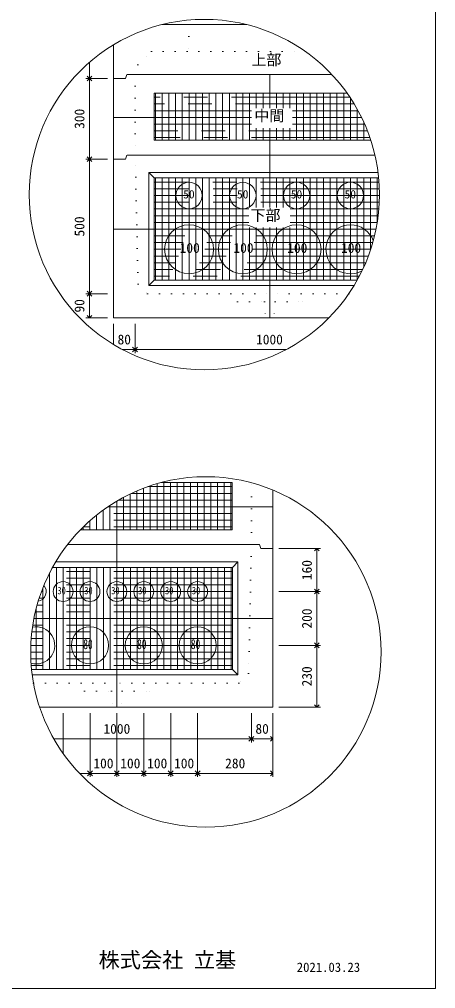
# Model space of a CAD drawing. Units: millimetres, scale not verified. Extents: x -4890 to 18490, y -2272 to 2272.
# Drawn here: x -2944 to -1830, y -2003 to 590 of the extents above; entities that cross this region are included whole.
import ezdxf
from ezdxf.enums import TextEntityAlignment as Align

# ---------------------------------------------------------------- set-up
doc = ezdxf.new("R2010")
doc.units = ezdxf.units.MM
doc.header["$LTSCALE"] = 10
doc.linetypes.add('USER2', pattern=[50.8, 31.75, -6.35, 6.35, -6.35])
doc.linetypes.add('USER5', pattern=[3.185, 0.01, -3.175])
for name, color, linetype, lineweight in [('0-0_0', 1, 'Continuous', 18), ('0-1_Defpoints', 7, 'USER2', 5), ('0-2_waku', 7, 'Continuous', 18), ('0-3_gaikei', 7, 'Continuous', 18), ('0-4_kakure', 7, 'USER5', 18), ('0-5_sunpou', 7, 'Continuous', 5), ('0-7_center', 7, 'Continuous', 18), ('0-8_hole', 6, 'Continuous', 18), ('0-D_dims', 7, 'Continuous', 18), ('0-E_文字１', 150, 'USER2', 18), ('0-F_コア部分\u3000寸法補助線3', 150, 'USER2', 18)]:
    doc.layers.add(name, color=color, linetype=linetype, lineweight=lineweight)
doc.styles.add('ＭＳ ゴシック', font='')
doc.styles.get('ＭＳ ゴシック').set_extended_font_data('MS Gothic')

# ---------------------------------------------------------------- blocks, each defined once
blk = doc.blocks.new('_Open90_36')
at = {"layer": '0-5_sunpou'}
blk.add_line((0, 0), (-1, 0), dxfattribs=at)
blk.add_lwpolyline([(-0.5, 0.5), (0, 0), (-0.5, -0.5)], dxfattribs=at)

msp = doc.modelspace()

# ---------------------------------------------------------------- linework, layer by layer
at = {"layer": '0-0_0'}
for p, q in [((-2274.09, 352.72), (-2274.09, 442.89)), ((-2323.09, 327.69), (-2692.3, 327.69)), ((-2028.25, 327.69), (-2212.92, 327.69)), ((-2274.09, 226.89), (-2274.09, 298.82)), ((-2274.09, 86.92), (-2274.09, 226.89)), ((-2691.69, 28.89), (-1989.49, 28.89)), ((-2274.09, -208.71), (-2274.09, 33.02)), ((-2683.81, -814.9), (-2683.81, -699.05)), ((-2266.83, -714.1), (-2707.58, -714.1)), ((-2683.2, -1250.5), (-2683.2, -814.9)), ((-2905.22, -1012.9), (-2265.6, -1012.9))]:
    msp.add_line(p, q, dxfattribs=at)
at = {"layer": '0-1_Defpoints'}
for p, q in [((-2562.09, 266.49), (-2562.09, 392.49)), ((-2490.09, 266.49), (-2490.09, 392.49)), ((-2418.09, 266.49), (-2418.09, 392.49)), ((-2346.09, 266.49), (-2346.09, 392.49)), ((-2202.09, 266.49), (-2202.09, 392.49)), ((-2130.09, 266.49), (-2130.09, 392.49)), ((-2059.36, 381.69), (-2583.69, 381.69)), ((-2058.09, 266.49), (-2058.09, 379.78)), ((-2005.82, 273.69), (-2583.69, 273.69)), ((-2562.09, -107.91), (-2562.09, 165.69)), ((-2490.09, -107.91), (-2490.09, 165.69)), ((-2418.09, -107.91), (-2418.09, 165.69)), ((-2346.09, -107.91), (-2346.09, 165.69)), ((-2202.09, -107.91), (-2202.09, 165.69)), ((-2130.09, -107.91), (-2130.09, 165.69)), ((-2058.09, -107.91), (-2058.09, 165.69)), ((-1986.09, 47.86), (-1986.09, 165.69)), ((-1980.76, 100.89), (-2583.69, 100.89)), ((-2010.04, -43.11), (-2583.69, -43.11)), ((-2611.81, -775.3), (-2611.81, -664.35)), ((-2374.21, -660.1), (-2600.18, -660.1)), ((-2539.81, -775.3), (-2539.81, -649.3)), ((-2467.81, -775.3), (-2467.81, -649.3)), ((-2395.81, -775.3), (-2395.81, -649.3)), ((-2755.81, -775.3), (-2755.81, -751.49)), ((-2374.21, -768.1), (-2773.61, -768.1)), ((-2827.2, -1149.7), (-2827.2, -876.1)), ((-2755.2, -1149.7), (-2755.2, -876.1)), ((-2611.2, -1149.7), (-2611.2, -876.1)), ((-2539.2, -1149.7), (-2539.2, -876.1)), ((-2467.2, -1149.7), (-2467.2, -876.1)), ((-2395.2, -1149.7), (-2395.2, -876.1)), ((-2373.6, -940.9), (-2885.12, -940.9)), ((-2899.2, -1149.7), (-2899.2, -986.18)), ((-2373.6, -1084.9), (-2913.54, -1084.9))]:
    msp.add_line(p, q, dxfattribs=at)
at = {"layer": '0-2_waku'}
for p in [(-1830, 2271.74), (-4890, -2003.26), (-4890, -2003.26), (-4890, -2003.26), (-4890, -2003.26)]:
    msp.add_line(p, (-1830, -2003.26), dxfattribs=at)
at = {"layer": '0-2_waku', "color": 6, "linetype": 'USER2'}
for p, q in [((-2583.69, 392.49), (-2274.09, 392.49)), ((-2583.69, 392.49), (-2583.69, 266.49)), ((-2066.8, 392.49), (-2274.09, 392.49)), ((-2583.69, 266.49), (-2274.09, 266.49)), ((-2003.41, 266.49), (-2274.09, 266.49)), ((-2374.21, -649.3), (-2565.04, -649.3)), ((-2374.21, -649.3), (-2374.21, -775.3)), ((-2780.78, -775.3), (-2683.81, -775.3)), ((-2374.21, -775.3), (-2683.81, -775.3))]:
    msp.add_line(p, q, dxfattribs=at)
at = {"layer": '0-3_gaikei'}
for p, q in [((-2562.75, 576.09), (-2508.7, 576.09)), ((-2562.75, 576.09), (-2508.7, 576.09)), ((-2562.75, 576.09), (-2508.7, 576.09)), ((-2335.65, 576.09), (-2562.75, 576.09)), ((-2562.7, 576.09), (-2335.65, 576.09)), ((-2562.7, 576.09), (-2335.65, 576.09)), ((-2692.3, 432.09), (-2692.3, 522.11)), ((-2656.3, 442.89), (-2659.9, 432.09)), ((-2274.09, 442.89), (-2655.69, 442.89)), ((-2108.11, 442.89), (-2274.7, 442.89)), ((-2692.3, 432.09), (-2692.3, -208.71)), ((-2659.9, 432.09), (-2692.3, 432.09)), ((-2659.9, 432.09), (-2692.3, 432.09)), ((-2659.9, 216.09), (-2692.3, 216.09)), ((-2659.9, 216.09), (-2692.3, 216.09)), ((-2656.3, 226.89), (-2659.9, 216.09)), ((-2274.09, 226.89), (-2655.69, 226.89)), ((-1992.4, 226.89), (-2274.7, 226.89)), ((-2692.3, -208.71), (-2115.99, -208.71)), ((-2692.3, -208.71), (-2115.99, -208.71)), ((-2692.3, -208.71), (-2115.99, -208.71)), ((-2265.6, -1027.3), (-2265.6, -669.34)), ((-2301.6, -814.9), (-2298, -825.7)), ((-2265.6, -825.7), (-2298, -825.7))]:
    msp.add_line(p, q, dxfattribs=at)
for points in [[(-2889.91, -1250.5), (-2265.6, -1250.5), (-2265.6, -825.7)], [(-2880.77, -1250.5), (-2265.6, -1250.5), (-2265.6, -825.7)], [(-2301.6, -814.9), (-2683.2, -814.9), (-2815.27, -814.9)]]:
    msp.add_lwpolyline(points, dxfattribs=at)
at = {"layer": '0-4_kakure'}
for p, q in [((-2490.7, 576.09), (-2490.7, 588.21)), ((-2490.7, 576.09), (-2490.7, 504.09)), ((-2626.89, 468.09), (-2590.89, 504.09)), ((-2590.89, 504.09), (-2178.61, 504.09)), ((-2626.89, 468.09), (-2634.09, 442.89)), ((-2634.09, 442.89), (-2634.09, 226.89)), ((-2626.66, -118.71), (-2634.09, 226.89)), ((-2626.66, -118.71), (-2600.91, -143.91)), ((-2600.91, -143.91), (-2274.09, -143.91)), ((-2360.49, -165.51), (-2382.09, -143.91)), ((-2062.44, -143.91), (-2274.09, -143.91)), ((-2187.69, -165.51), (-2166.09, -143.91)), ((-2360.49, -165.51), (-2288.49, -165.51)), ((-2288.49, -165.51), (-2285.61, -208.71)), ((-2259.69, -165.51), (-2262.57, -208.71)), ((-2259.69, -165.51), (-2187.69, -165.51)), ((-2323.2, -814.9), (-2323.2, -649.76)), ((-2323.2, -814.9), (-2330.63, -1160.5)), ((-2330.63, -1160.5), (-2356.38, -1185.7)), ((-2906.44, -1185.7), (-2683.2, -1185.7)), ((-2769.6, -1207.3), (-2791.2, -1185.7)), ((-2356.38, -1185.7), (-2683.2, -1185.7)), ((-2596.8, -1207.3), (-2575.2, -1185.7)), ((-2769.6, -1207.3), (-2697.6, -1207.3)), ((-2697.6, -1207.3), (-2694.72, -1250.5)), ((-2668.8, -1207.3), (-2671.68, -1250.5)), ((-2668.8, -1207.3), (-2596.8, -1207.3))]:
    msp.add_line(p, q, dxfattribs=at)
at = {"layer": '0-5_sunpou', "color": 150, "lineweight": 18}
for p, q in [((-2756.61, 475.21), (-2756.61, 445.05)), ((-2708.14, 432.09), (-2765.97, 432.09)), ((-2723.98, 432.09), (-2765.97, 432.09)), ((-2756.61, 419.13), (-2756.61, 229.05)), ((-2708.14, 216.09), (-2765.97, 216.09)), ((-2708.14, 216.09), (-2765.97, 216.09)), ((-2756.61, 203.13), (-2756.61, -130.95)), ((-2708.14, -143.91), (-2765.97, -143.91)), ((-2723.98, -143.91), (-2765.97, -143.91)), ((-2756.61, -156.87), (-2756.61, -195.75)), ((-2708.14, -208.71), (-2765.97, -208.71)), ((-2692.3, -224.55), (-2692.3, -279.76)), ((-2634.7, -224.55), (-2634.7, -302.61)), ((-2634.7, -224.55), (-2634.7, -302.61)), ((-2668.52, -293.25), (-2647.66, -293.25)), ((-2621.74, -293.25), (-2229.88, -293.25)), ((-2249.76, -825.7), (-2138.45, -825.7)), ((-2147.81, -838.66), (-2147.81, -927.94)), ((-2249.76, -940.9), (-2138.45, -940.9)), ((-2249.76, -940.9), (-2138.45, -940.9)), ((-2147.81, -953.86), (-2147.81, -1071.94)), ((-2249.76, -1084.9), (-2138.45, -1084.9)), ((-2249.76, -1084.9), (-2138.45, -1084.9)), ((-2147.81, -1097.86), (-2147.81, -1237.54)), ((-2827.2, -1266.34), (-2827.2, -1374.14)), ((-2755.2, -1266.34), (-2755.2, -1436.79)), ((-2755.2, -1266.34), (-2755.2, -1436.79)), ((-2683.2, -1266.34), (-2683.2, -1436.79)), ((-2683.2, -1266.34), (-2683.2, -1436.79)), ((-2611.2, -1266.34), (-2611.2, -1436.79)), ((-2611.2, -1266.34), (-2611.2, -1436.79)), ((-2539.2, -1266.34), (-2539.2, -1436.79)), ((-2539.2, -1266.34), (-2539.2, -1436.79)), ((-2467.2, -1266.34), (-2467.2, -1436.79)), ((-2467.2, -1266.34), (-2467.2, -1436.79)), ((-2323.2, -1266.34), (-2323.2, -1344.4)), ((-2323.2, -1266.34), (-2323.2, -1344.4)), ((-2265.6, -1266.34), (-2265.6, -1344.4)), ((-2265.6, -1266.34), (-2265.6, -1436.79)), ((-2249.76, -1250.5), (-2138.45, -1250.5)), ((-2852.17, -1335.04), (-2336.16, -1335.04)), ((-2310.24, -1335.04), (-2278.56, -1335.04)), ((-2783.06, -1427.43), (-2768.16, -1427.43)), ((-2742.24, -1427.43), (-2696.16, -1427.43)), ((-2670.24, -1427.43), (-2624.16, -1427.43)), ((-2598.24, -1427.43), (-2552.16, -1427.43)), ((-2526.24, -1427.43), (-2480.16, -1427.43)), ((-2454.24, -1427.43), (-2278.56, -1427.43))]:
    msp.add_line(p, q, dxfattribs=at)
for centre in [(-2449.2, 121.17), (-2444.99, -1102.54)]:
    msp.add_circle(centre, 468.88, dxfattribs=at)
at = {"layer": '0-7_center'}
for centre, radius in [((-2490.09, 118.89), 35.28), ((-2346.09, 118.89), 35.28), ((-2202.09, 118.89), 35.28), ((-2058.09, 118.89), 35.28), ((-2490.09, -25.11), 65.52), ((-2346.09, -25.11), 65.52), ((-2202.09, -25.11), 65.52), ((-2827.2, -940.9), 26.64), ((-2755.2, -940.9), 26.64), ((-2683.2, -940.9), 26.64), ((-2611.2, -940.9), 26.64), ((-2539.2, -940.9), 26.64), ((-2467.2, -940.9), 26.64), ((-2755.2, -1084.9), 49.68), ((-2611.2, -1084.9), 49.68), ((-2467.2, -1084.9), 49.68)]:
    msp.add_circle(centre, radius, dxfattribs=at)
for centre, radius, start, end in [((-2058.09, -25.11), 65.52, 20.66629, 298.32089), ((-2899.2, -940.9), 26.64, 281.59033, 39.2294), ((-2899.2, -1084.9), 49.68, 253.99064, 101.55918)]:
    msp.add_arc(centre, radius, start, end, dxfattribs=at)
at = {"layer": '0-8_hole'}
for p, q in [((-2598.09, 180.09), (-2583.69, 165.69)), ((-2598.09, -122.31), (-2598.09, 180.09)), ((-2583.69, 165.69), (-2274.09, 165.69)), ((-2583.69, -107.91), (-2583.69, 165.69)), ((-2274.09, 165.69), (-1982.44, 165.69)), ((-2598.09, -122.31), (-2583.69, -107.91)), ((-2598.09, -122.31), (-2048.5, -122.31)), ((-2583.69, -107.91), (-2040.09, -107.91)), ((-2373.6, -1149.7), (-2373.6, -876.1)), ((-2359.2, -1164.1), (-2359.2, -861.7)), ((-2911.49, -1149.7), (-2373.6, -1149.7)), ((-2909.81, -1164.1), (-2359.2, -1164.1)), ((-2359.2, -1164.1), (-2373.6, -1149.7))]:
    msp.add_line(p, q, dxfattribs=at)
for points in [[(-2598.09, 180.09), (-2274.09, 180.09), (-1984.04, 180.09)], [(-2855.56, -876.1), (-2683.2, -876.1), (-2373.6, -876.1), (-2359.2, -861.7)], [(-2847.28, -861.7), (-2683.2, -861.7), (-2359.2, -861.7)]]:
    msp.add_lwpolyline(points, dxfattribs=at)
at = {"layer": '0-E_文字１'}
for p, q in [((-2580.09, 266.49), (-2580.09, 392.49)), ((-2544.09, 266.49), (-2544.09, 392.49)), ((-2508.09, 266.49), (-2508.09, 392.49)), ((-2472.09, 266.49), (-2472.09, 392.49)), ((-2436.09, 266.49), (-2436.09, 392.49)), ((-2400.09, 266.49), (-2400.09, 392.49)), ((-2364.09, 266.49), (-2364.09, 392.49)), ((-2328.09, 266.49), (-2328.09, 392.49)), ((-2292.09, 352.72), (-2292.09, 392.49)), ((-2256.09, 352.72), (-2256.09, 392.49)), ((-2220.09, 352.72), (-2220.09, 392.49)), ((-2184.09, 266.49), (-2184.09, 392.49)), ((-2148.09, 266.49), (-2148.09, 392.49)), ((-2112.09, 266.49), (-2112.09, 392.49)), ((-2076.09, 266.49), (-2076.09, 392.49)), ((-2323.09, 345.69), (-2583.69, 345.69)), ((-2037.57, 345.69), (-2212.92, 345.69)), ((-2040.09, 266.49), (-2040.09, 350.25)), ((-2323.09, 309.69), (-2583.69, 309.69)), ((-2292.09, 266.49), (-2292.09, 298.82)), ((-2256.09, 266.49), (-2256.09, 298.82)), ((-2220.09, 266.49), (-2220.09, 298.82)), ((-2019.89, 309.69), (-2212.92, 309.69)), ((-2004.09, 266.49), (-2004.09, 268.56)), ((-2580.09, -107.91), (-2580.09, 165.69)), ((-2544.09, -107.91), (-2544.09, 165.69)), ((-2508.09, -107.91), (-2508.09, 165.69)), ((-2472.09, -107.91), (-2472.09, 165.69)), ((-2436.09, -107.91), (-2436.09, 165.69)), ((-2400.09, -107.91), (-2400.09, 165.69)), ((-2364.09, -107.91), (-2364.09, 165.69)), ((-2328.09, 86.92), (-2328.09, 165.69)), ((-2292.09, 86.92), (-2292.09, 165.69)), ((-2256.09, 86.92), (-2256.09, 165.69)), ((-2220.09, 86.92), (-2220.09, 165.69)), ((-2184.09, -107.91), (-2184.09, 165.69)), ((-2148.09, -107.91), (-2148.09, 165.69)), ((-2112.09, -107.91), (-2112.09, 165.69)), ((-2076.09, -107.91), (-2076.09, 165.69)), ((-2040.09, -107.91), (-2040.09, 165.69)), ((-2004.09, -26.21), (-2004.09, 165.69)), ((-1981.54, 154.89), (-2583.69, 154.89)), ((-1980.33, 118.89), (-2583.69, 118.89)), ((-2329.71, 82.89), (-2583.69, 82.89)), ((-1981.89, 82.89), (-2219.55, 82.89)), ((-2329.71, 46.89), (-2583.69, 46.89)), ((-2328.09, -107.91), (-2328.09, 33.02)), ((-2292.09, -107.91), (-2292.09, 33.02)), ((-2256.09, -107.91), (-2256.09, 33.02)), ((-2220.09, -107.91), (-2220.09, 33.02)), ((-1986.24, 46.89), (-2219.55, 46.89)), ((-1993.47, 10.89), (-2583.69, 10.89)), ((-2003.72, -25.11), (-2583.69, -25.11)), ((-2017.2, -61.11), (-2583.69, -61.11)), ((-2034.23, -97.11), (-2583.69, -97.11)), ((-2629.81, -775.3), (-2629.81, -671.63)), ((-2593.81, -775.3), (-2593.81, -657.91)), ((-2557.81, -775.3), (-2557.81, -649.3)), ((-2521.81, -775.3), (-2521.81, -649.3)), ((-2485.81, -775.3), (-2485.81, -649.3)), ((-2449.81, -775.3), (-2449.81, -649.3)), ((-2413.81, -775.3), (-2413.81, -649.3)), ((-2377.81, -775.3), (-2377.81, -649.3)), ((-2374.21, -696.1), (-2678.75, -696.1)), ((-2665.81, -775.3), (-2665.81, -688.92)), ((-2701.81, -775.3), (-2701.81, -710.26)), ((-2737.81, -775.3), (-2737.81, -736.35)), ((-2374.21, -732.1), (-2732.42, -732.1)), ((-2773.81, -775.3), (-2773.81, -768.3)), ((-2845.2, -1149.7), (-2845.2, -876.1)), ((-2809.2, -1149.7), (-2809.2, -876.1)), ((-2773.2, -1149.7), (-2773.2, -876.1)), ((-2737.2, -1149.7), (-2737.2, -876.1)), ((-2701.2, -1149.7), (-2701.2, -876.1)), ((-2665.2, -1149.7), (-2665.2, -876.1)), ((-2629.2, -1149.7), (-2629.2, -876.1)), ((-2593.2, -1149.7), (-2593.2, -876.1)), ((-2557.2, -1149.7), (-2557.2, -876.1)), ((-2521.2, -1149.7), (-2521.2, -876.1)), ((-2485.2, -1149.7), (-2485.2, -876.1)), ((-2449.2, -1149.7), (-2449.2, -876.1)), ((-2413.2, -1149.7), (-2413.2, -876.1)), ((-2377.2, -1149.7), (-2377.2, -876.1)), ((-2373.6, -886.9), (-2861.33, -886.9)), ((-2881.2, -1149.7), (-2881.2, -930.59)), ((-2373.6, -922.9), (-2878.09, -922.9)), ((-2373.6, -958.9), (-2891.32, -958.9)), ((-2373.6, -994.9), (-2901.34, -994.9)), ((-2373.6, -1030.9), (-2908.36, -1030.9)), ((-2373.6, -1066.9), (-2912.51, -1066.9)), ((-2373.6, -1102.9), (-2913.87, -1102.9)), ((-2373.6, -1138.9), (-2912.46, -1138.9))]:
    msp.add_line(p, q, dxfattribs=at)
at = {"layer": '0-F_コア部分\u3000寸法補助線3'}
for p, q in [((-2562.09, 266.49), (-2562.09, 392.49)), ((-2526.09, 266.49), (-2526.09, 392.49)), ((-2490.09, 266.49), (-2490.09, 392.49)), ((-2454.09, 266.49), (-2454.09, 392.49)), ((-2382.09, 266.49), (-2382.09, 392.49)), ((-2310.09, 352.72), (-2310.09, 392.49)), ((-2238.09, 352.72), (-2238.09, 392.49)), ((-2166.09, 266.49), (-2166.09, 392.49)), ((-2094.09, 266.49), (-2094.09, 392.49)), ((-2047.91, 363.69), (-2583.69, 363.69)), ((-2022.09, 266.49), (-2022.09, 314.62)), ((-2012.43, 291.69), (-2583.69, 291.69)), ((-2310.09, 266.49), (-2310.09, 298.82)), ((-2238.09, 266.49), (-2238.09, 298.82)), ((-2526.09, -107.91), (-2526.09, 165.69)), ((-2490.09, -107.91), (-2490.09, 165.69)), ((-2454.09, -107.91), (-2454.09, 165.69)), ((-2382.09, -107.91), (-2382.09, 165.69)), ((-2310.09, 86.92), (-2310.09, 165.69)), ((-2238.09, 86.92), (-2238.09, 165.69)), ((-2166.09, -107.91), (-2166.09, 165.69)), ((-2094.09, -107.91), (-2094.09, 165.69)), ((-2022.09, -72.28), (-2022.09, 165.69)), ((-1980.59, 136.89), (-2583.69, 136.89)), ((-2329.71, 64.89), (-2583.69, 64.89)), ((-1983.71, 64.89), (-2219.55, 64.89)), ((-2310.09, -107.91), (-2310.09, 33.02)), ((-2238.09, -107.91), (-2238.09, 33.02)), ((-1998.21, -7.11), (-2583.69, -7.11)), ((-2025.25, -79.11), (-2583.69, -79.11)), ((-2575.81, -775.3), (-2575.81, -652.29)), ((-2503.81, -775.3), (-2503.81, -649.3)), ((-2431.81, -775.3), (-2431.81, -649.3)), ((-2647.81, -775.3), (-2647.81, -679.8)), ((-2374.21, -678.1), (-2644.21, -678.1)), ((-2719.81, -775.3), (-2719.81, -722.65)), ((-2374.21, -750.1), (-2754.22, -750.1)), ((-2791.2, -1149.7), (-2791.2, -876.1)), ((-2719.2, -1149.7), (-2719.2, -876.1)), ((-2647.2, -1149.7), (-2647.2, -876.1)), ((-2575.2, -1149.7), (-2575.2, -876.1)), ((-2503.2, -1149.7), (-2503.2, -876.1)), ((-2431.2, -1149.7), (-2431.2, -876.1)), ((-2373.6, -904.9), (-2870.17, -904.9)), ((-2863.2, -1149.7), (-2863.2, -890.53)), ((-2373.6, -976.9), (-2896.72, -976.9)), ((-2899.2, -1149.7), (-2899.2, -986.18)), ((-2373.6, -1048.9), (-2910.79, -1048.9)), ((-2373.6, -1120.9), (-2913.51, -1120.9))]:
    msp.add_line(p, q, dxfattribs=at)

# ---------------------------------------------------------------- block references
at = {"layer": '0-5_sunpou', "xscale": 12.96, "yscale": 12.96}
for p, rotation in [((-2756.61, 432.09), 270), ((-2756.61, 432.09), 90), ((-2756.61, 216.09), 270), ((-2756.61, 216.09), 90), ((-2756.61, -143.91), 270), ((-2756.61, -143.91), 90), ((-2756.61, -208.71), 270), ((-2634.7, -293.25), 180), ((-2147.81, -825.7), 90), ((-2147.81, -940.9), 270), ((-2147.81, -940.9), 90), ((-2147.81, -1084.9), 270), ((-2147.81, -1084.9), 90), ((-2147.81, -1250.5), 270), ((-2323.2, -1335.04), 180), ((-2755.2, -1427.43), 180), ((-2683.2, -1427.43), 180), ((-2611.2, -1427.43), 180), ((-2539.2, -1427.43), 180), ((-2467.2, -1427.43), 180)]:
    msp.add_blockref('_Open90_36', p, dxfattribs=dict(at, rotation=rotation))
for p in [(-2634.7, -293.25), (-2323.2, -1335.04), (-2265.6, -1335.04), (-2755.2, -1427.43), (-2683.2, -1427.43), (-2611.2, -1427.43), (-2539.2, -1427.43), (-2467.2, -1427.43), (-2265.6, -1427.43)]:
    msp.add_blockref('_Open90_36', p, dxfattribs=at)

# ---------------------------------------------------------------- texts
at = {"layer": '0-5_sunpou', "style": 'ＭＳ ゴシック'}
for s, p in [('300', (-2762.37, 297.09)), ('500', (-2762.37, 9.09)), ('90', (-2762.37, -194.31)), ('160', (-2153.57, -910.3)), ('200', (-2153.57, -1039.9)), ('230', (-2153.57, -1194.7))]:
    msp.add_text(s, height=26.39, rotation=90, dxfattribs=at).set_placement(p, align=Align.BOTTOM_LEFT)
for s, p in [('80', (-2681.5, -287.49)), ('1000', (-2310.7, -287.49)), ('1000', (-2719.2, -1329.28)), ('80', (-2312.4, -1329.28)), ('100', (-2746.2, -1421.67)), ('100', (-2674.2, -1421.67)), ('100', (-2602.2, -1421.67)), ('100', (-2530.2, -1421.67)), ('280', (-2393.4, -1421.67))]:
    msp.add_text(s, height=26.39, dxfattribs=at).set_placement(p, align=Align.BOTTOM_LEFT)
at = {"layer": '0-D_dims', "style": 'ＭＳ ゴシック'}
for s, height, p in [('上部', 29.33, (-2322.89, 458.46)), ('中間', 29.33, (-2315.17, 308.99)), ('50', 22.43, (-2505.63, 104.25)), ('50', 22.43, (-2361.63, 104.25)), ('50', 22.43, (-2217.63, 104.25)), ('50', 22.43, (-2073.63, 104.25)), ('下部', 29.33, (-2325.4, 42.74)), ('100', 26.39, (-2515.25, -42.52)), ('100', 26.39, (-2371.25, -42.52)), ('100', 26.39, (-2227.25, -42.52)), ('100', 26.39, (-2083.25, -42.52)), ('株式会社 立基', 41.57, (-2732.23, -1959.78)), ('2021.03.23', 24.94, (-2201.72, -1965.99))]:
    msp.add_text(s, height=height, dxfattribs=at).set_placement(p, align=Align.BOTTOM_LEFT)
at = {"layer": '0-D_dims', "style": 'ＭＳ ゴシック', "width": 0.7}
for s, height, p in [('30', 20.19, (-2842.32, -954.24)), ('30', 20.19, (-2770.32, -954.24)), ('30', 20.19, (-2698.32, -954.24)), ('30', 20.19, (-2626.32, -954.24)), ('30', 20.19, (-2554.32, -954.24)), ('30', 20.19, (-2482.32, -954.24)), ('80', 26.39, (-2773.25, -1102.67)), ('80', 26.39, (-2629.25, -1102.67)), ('80', 26.39, (-2485.25, -1102.67))]:
    msp.add_text(s, height=height, dxfattribs=at).set_placement(p, align=Align.BOTTOM_LEFT)

doc.saveas('drawing.dxf')
